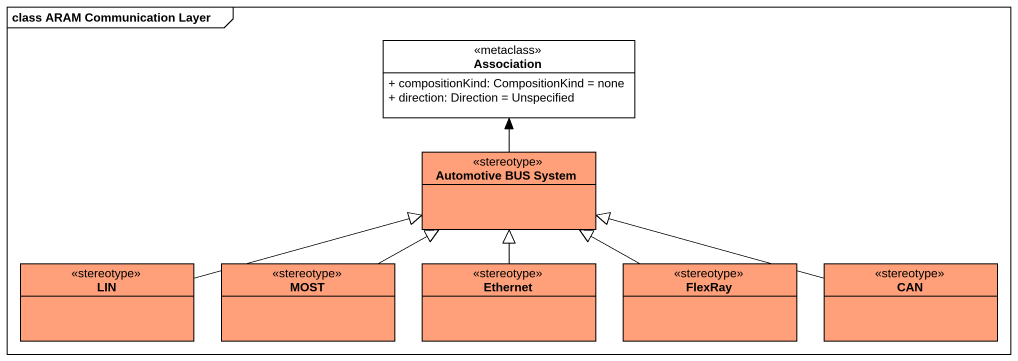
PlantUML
@startuml
mainframe class ARAM Communication Layer
hide circle
hide empty members
skinparam classAttributeIconSize 0
class Association <<metaclass>> {
  + compositionKind: CompositionKind = none
  + direction: Direction = Unspecified
}
class "Automotive BUS System" as Automotive_BUS_System <<stereotype>> #FFA07A
class LIN <<stereotype>> #FFA07A
class MOST <<stereotype>> #FFA07A
class Ethernet <<stereotype>> #FFA07A
class FlexRay <<stereotype>> #FFA07A
class CAN <<stereotype>> #FFA07A
Automotive_BUS_System -up-> Association
LIN -right-|> Automotive_BUS_System
MOST -right-|> Automotive_BUS_System
Ethernet -up-|> Automotive_BUS_System
FlexRay -left-|> Automotive_BUS_System
CAN -left-|> Automotive_BUS_System
@enduml
